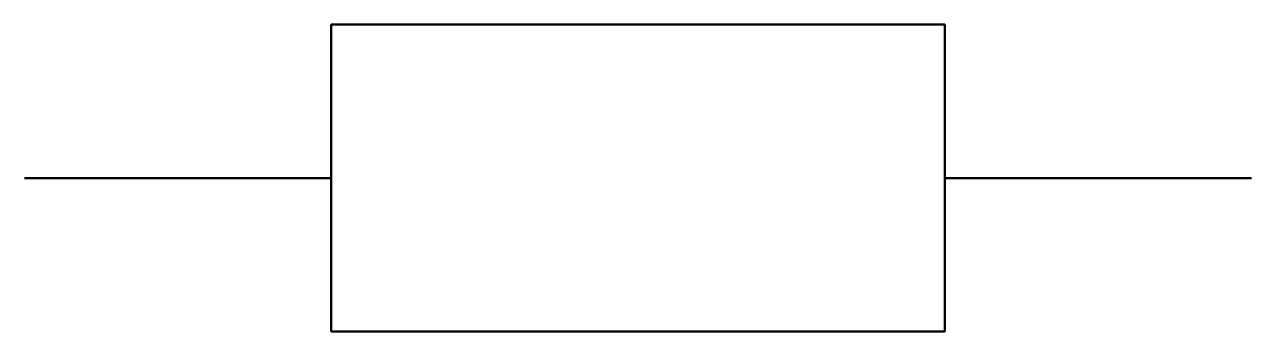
# Model space of a CAD drawing. Extents: x 0 to 40, y 0 to 10.
import ezdxf

# ---------------------------------------------------------------- set-up
doc = ezdxf.new("R2010")
doc.units = 0
doc.layers.get('0').update_dxf_attribs({"linetype": 'CONTINUOUS'})

msp = doc.modelspace()

# ---------------------------------------------------------------- linework, layer by layer
at = {"linetype": 'CONTINUOUS', "lineweight": 50}
for p, q in [((10, 10), (30, 10)), ((10, 5), (10, 10)), ((30, 10), (30, 5)), ((0, 5), (10, 5)), ((10, 5), (10, 0)), ((30, 0), (30, 5)), ((30, 5), (40, 5)), ((10, 0), (20, 0)), ((20, 0), (30, 0))]:
    msp.add_line(p, q, dxfattribs=at)

doc.saveas('drawing.dxf')
